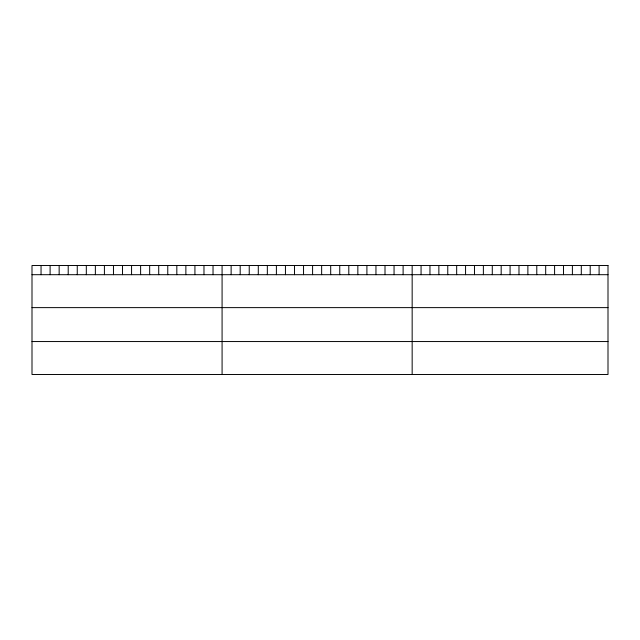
<?xml version="1.0" encoding="UTF-8"?>
<svg xmlns="http://www.w3.org/2000/svg" width="640" height="640" viewBox="0 0 640 640"><rect width="100%" height="100%" fill="white"/><g stroke="black" fill="none" stroke-linecap="round" stroke-linejoin="round"><path stroke-width="0.96" d="M32 274.696L608 274.696M32 307.624L608 307.624M32 341.552L608 341.552M599.096 265.52L599.096 274.696M590.2 265.52L590.2 274.696M581.296 265.52L581.296 274.696M572.392 265.52L572.392 274.696M563.488 265.52L563.488 274.696M554.592 265.52L554.592 274.696M545.688 265.52L545.688 274.696M536.784 265.52L536.784 274.696M527.88 265.52L527.88 274.696M518.984 265.52L518.984 274.696M510.08 265.52L510.08 274.696M501.176 265.52L501.176 274.696M492.28 265.52L492.28 274.696M483.376 265.52L483.376 274.696M474.472 265.52L474.472 274.696M465.568 265.52L465.568 274.696M456.672 265.52L456.672 274.696M447.768 265.52L447.768 274.696M438.864 265.52L438.864 274.696M429.96 265.52L429.96 274.696M421.064 265.52L421.064 274.696M412.16 265.52L412.16 374.48M403.112 265.52L403.112 274.696M394.056 265.52L394.056 274.696M385.008 265.52L385.008 274.696M375.952 265.52L375.952 274.696M366.904 265.52L366.904 274.696M357.848 265.52L357.848 274.696M348.8 265.52L348.8 274.696M339.752 265.52L339.752 274.696M330.696 265.52L330.696 274.696M321.648 265.52L321.648 274.696M312.592 265.52L312.592 274.696M303.544 265.52L303.544 274.696M294.488 265.52L294.488 274.696M285.44 265.52L285.44 274.696M276.392 265.52L276.392 274.696M267.336 265.52L267.336 274.696M258.288 265.52L258.288 274.696M249.232 265.52L249.232 274.696M240.184 265.52L240.184 274.696M231.128 265.52L231.128 274.696M222.08 265.52L222.08 374.48M213.032 265.52L213.032 274.696M203.976 265.52L203.976 274.696M194.928 265.52L194.928 274.696M185.872 265.52L185.872 274.696M176.824 265.52L176.824 274.696M167.768 265.52L167.768 274.696M158.72 265.52L158.72 274.696M149.672 265.52L149.672 274.696M140.616 265.52L140.616 274.696M131.568 265.52L131.568 274.696M122.512 265.52L122.512 274.696M113.464 265.52L113.464 274.696M104.408 265.52L104.408 274.696M95.36 265.52L95.36 274.696M86.312 265.52L86.312 274.696M77.256 265.52L77.256 274.696M68.208 265.52L68.208 274.696M59.152 265.52L59.152 274.696M50.104 265.52L50.104 274.696M41.048 265.52L41.048 274.696M608 265.52L32 265.52L32 374.48L608 374.48L608 265.52"/></g></svg>
